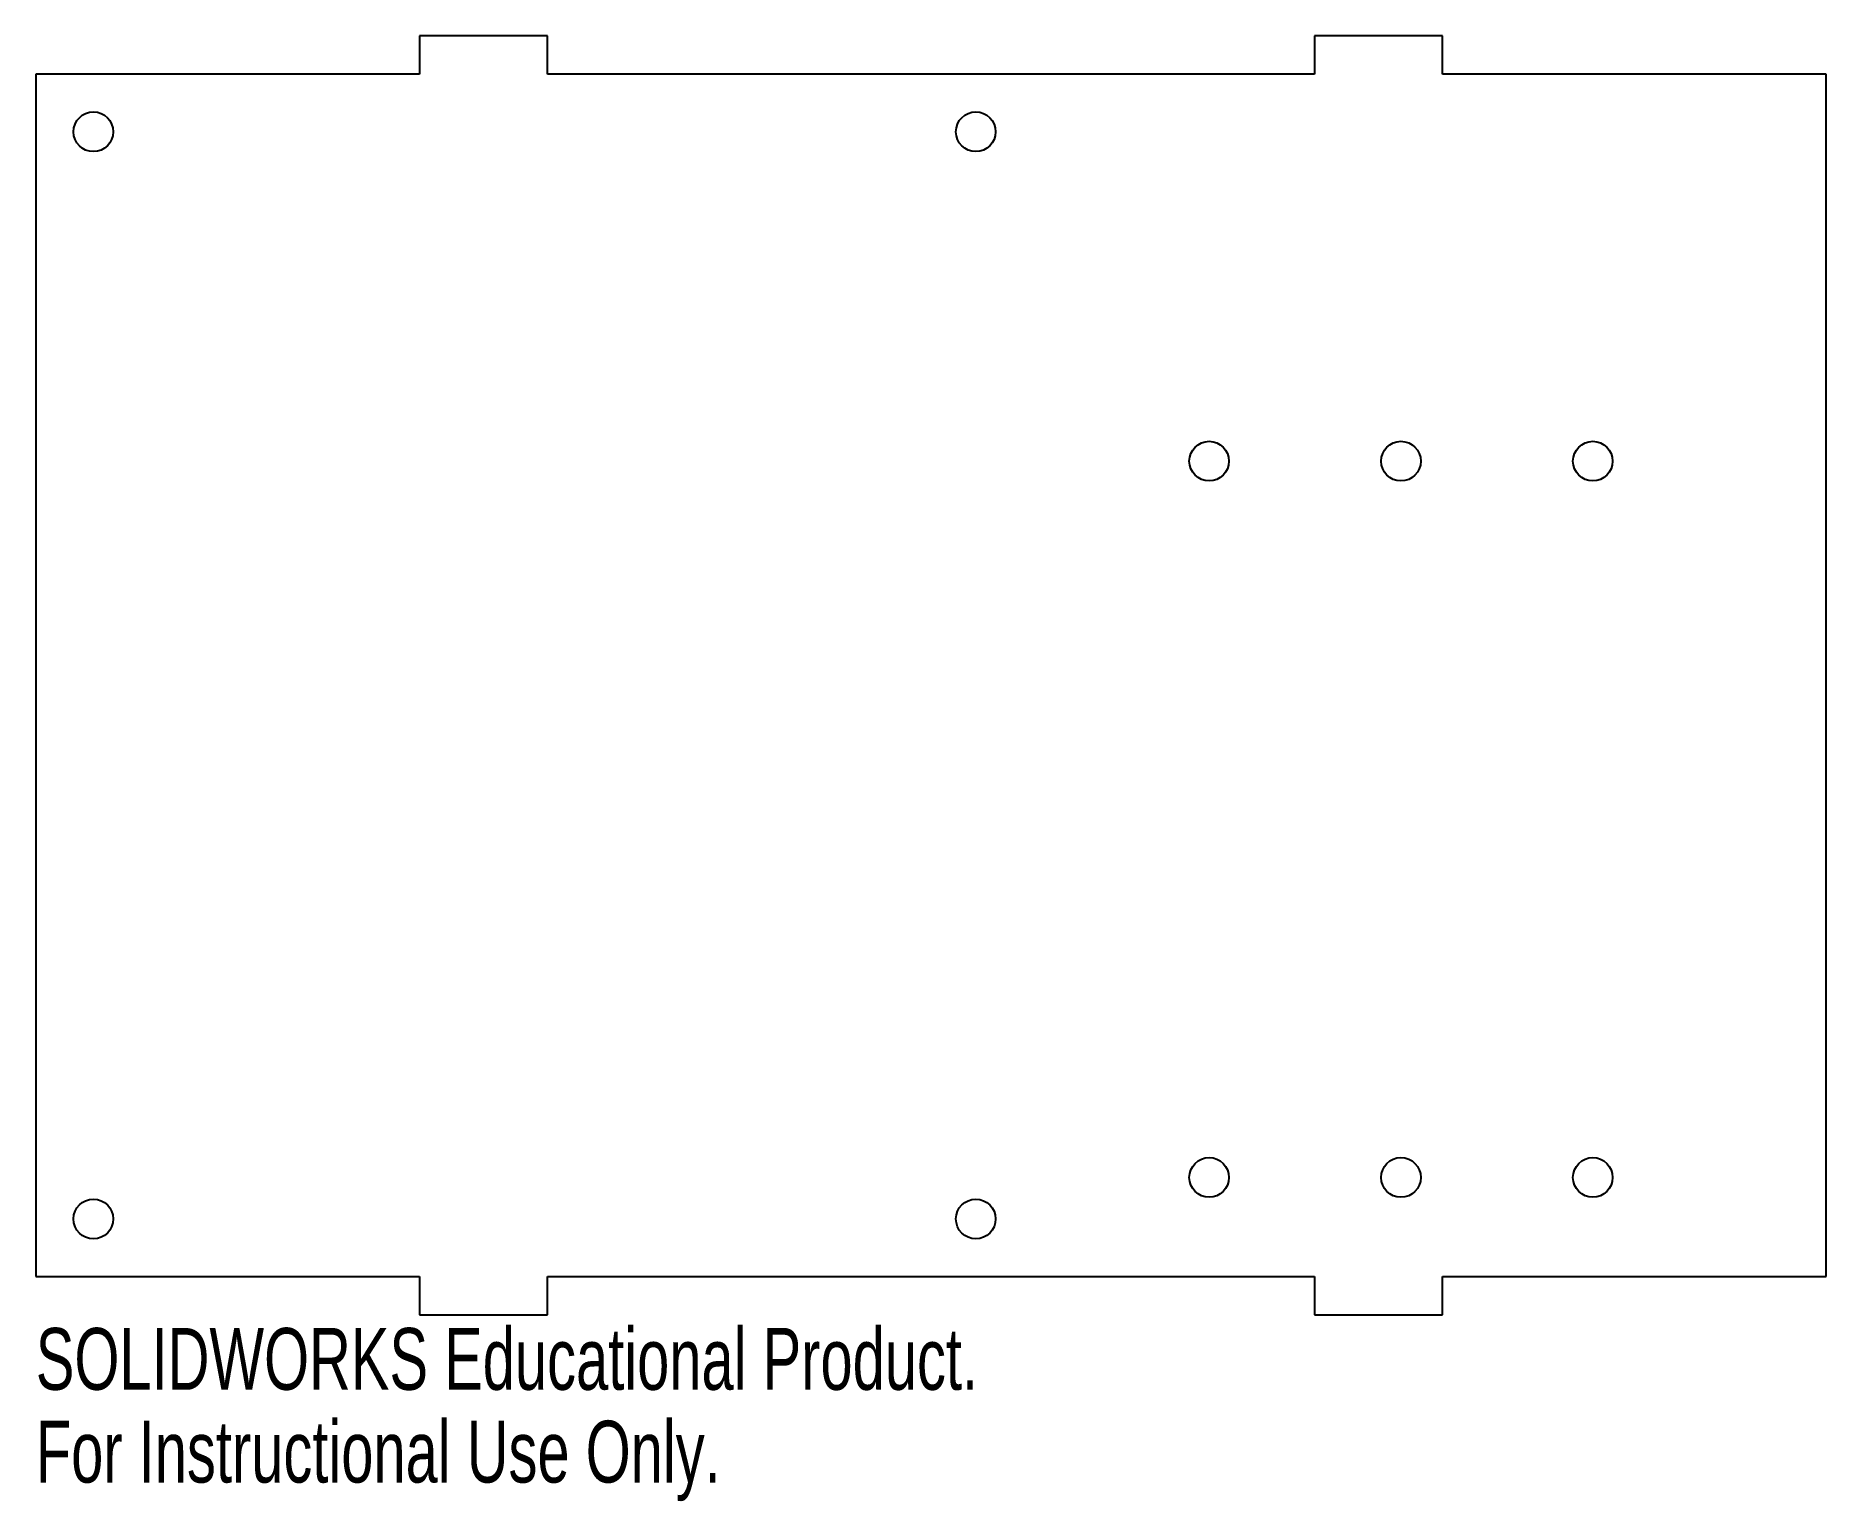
# Model space of a CAD drawing. Header units: millimetres. Extents: x 0 to 140, y -18 to 97.
import ezdxf

# ---------------------------------------------------------------- set-up
doc = ezdxf.new("R2010")
doc.units = ezdxf.units.MM
doc.styles.add('SLDTEXTSTYLE0', font='TXT', dxfattribs={"width": 0.7})

msp = doc.modelspace()

# ---------------------------------------------------------------- linework, layer by layer
at = {"color": 7, "linetype": 'Continuous'}
for p, q in [((40, 97), (30, 97)), ((30, 97), (30, 94)), ((40, 94), (40, 97)), ((110, 97), (100, 97)), ((100, 97), (100, 94)), ((110, 94), (110, 97)), ((30, 94), (0, 94)), ((0, 94), (0, 79)), ((140, 79), (140, 94)), ((0, 79), (0, 25)), ((140, 25), (140, 79)), ((0, 25), (0, 0)), ((140, 0), (140, 25)), ((0, 0), (30, 0)), ((30, 0), (30, -3)), ((40, -3), (40, 0)), ((100, 0), (100, -3)), ((110, -3), (110, 0)), ((30, -3), (40, -3)), ((100, -3), (110, -3))]:
    msp.add_line(p, q, dxfattribs=at)
at = {"color": 7, "linetype": 'Continuous', "lineweight": 25}
for p, q in [((30, 97), (30, 94)), ((40, 97), (30, 97)), ((40, 94), (40, 97)), ((100, 97), (100, 94)), ((110, 97), (100, 97)), ((110, 94), (110, 97)), ((0, 94), (0, 0)), ((30, 94), (0, 94)), ((100, 94), (40, 94)), ((140, 94), (110, 94)), ((140, 0), (140, 94)), ((0, 0), (30, 0)), ((30, 0), (30, -3)), ((40, 0), (100, 0)), ((40, -3), (40, 0)), ((100, 0), (100, -3)), ((110, 0), (140, 0)), ((110, -3), (110, 0)), ((30, -3), (40, -3)), ((100, -3), (110, -3))]:
    msp.add_line(p, q, dxfattribs=at)
at = {"color": 7, "linetype": 'Continuous'}
for centre in [(4.5, 89.5), (73.5, 89.5), (4.5, 4.5), (73.5, 4.5)]:
    msp.add_circle(centre, 1.55, dxfattribs=at)
at = {"color": 7, "linetype": 'Continuous', "lineweight": 25}
for centre in [(4.5, 89.5), (73.5, 89.5), (91.75, 63.75), (106.75, 63.75), (121.75, 63.75), (91.75, 7.75), (106.75, 7.75), (121.75, 7.75), (4.5, 4.5), (73.5, 4.5)]:
    msp.add_circle(centre, 1.55, dxfattribs=at)

# ---------------------------------------------------------------- texts
at = {"color": 7, "linetype": 'Continuous', "char_height": 4.8336, "attachment_point": 1, "style": 'SLDTEXTSTYLE0'}
for s, insert in [('SOLIDWORKS Educational Product.', (0, -4.02)), ('For Instructional Use Only.', (0, -11.27))]:
    msp.add_mtext(s, dxfattribs=dict(at, insert=insert))

doc.saveas('drawing.dxf')
